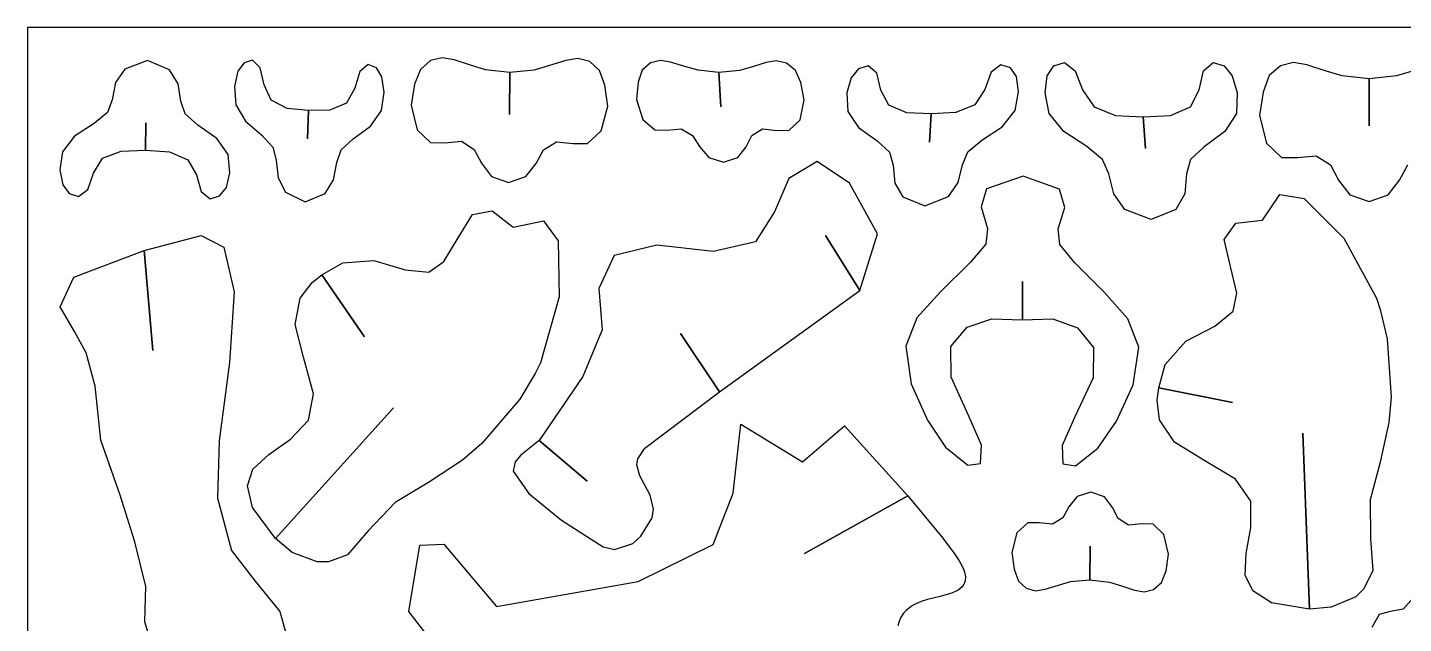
# Model space of a CAD drawing. Extents: x 0 to 96, y 0 to 48.
# Drawn here: x 0 to 41.42, y 30.06 to 48 of the extents above; entities that cross this region are included whole.
import ezdxf

# ---------------------------------------------------------------- set-up
doc = ezdxf.new("R2010")
doc.units = 0
doc.layers.add('1', color=7, linetype='CONTINUOUS')

msp = doc.modelspace()

# ---------------------------------------------------------------- linework, layer by layer
at = {"layer": '1', "color": 1, "linetype": 'CONTINUOUS'}
for p, q in [((96, 48), (0, 48)), ((0, 48), (0, 0)), ((3.6075, 47.0031), (2.924433, 46.747392)), ((4.27855, 46.72485), (3.6075, 47.0031)), ((6.517783, 46.936083), (6.332767, 46.6814)), ((6.7723, 47.018717), (6.517783, 46.936083)), ((7.005417, 46.789817), (6.7723, 47.018717)), ((10.256017, 46.885233), (10.006067, 46.674933)), ((10.5033, 46.7832), (10.256017, 46.885233)), ((12.12545, 47.006017), (11.824483, 46.7407)), ((12.481983, 47.092067), (12.12545, 47.006017)), ((12.840783, 47.029517), (12.481983, 47.092067)), ((13.333567, 46.866617), (12.840783, 47.029517)), ((13.78815, 46.728225), (13.333567, 46.866617)), ((15.71015, 46.853617), (15.2523, 46.720117)), ((16.207283, 47.010967), (15.71015, 46.853617)), ((16.56755, 47.069633), (16.207283, 47.010967)), ((16.921933, 46.979783), (16.56755, 47.069633)), ((17.216533, 46.711183), (16.921933, 46.979783)), ((18.747483, 46.935083), (18.504383, 46.71745)), ((19.047567, 47.006233), (18.747483, 46.935083)), ((19.357317, 46.9561), (19.047567, 47.006233)), ((19.786833, 46.824333), (19.357317, 46.9561)), ((20.182408, 46.712442), (19.786833, 46.824333)), ((21.817433, 46.820133), (21.433433, 46.709917)), ((22.233683, 46.950067), (21.817433, 46.820133)), ((22.538333, 46.998867), (22.233683, 46.950067)), ((22.845667, 46.926417), (22.538333, 46.998867)), ((23.11145, 46.707983), (22.845667, 46.926417)), ((25.304633, 46.849917), (25.010383, 46.754967)), ((25.566567, 46.630333), (25.304633, 46.849917)), ((29.3011, 46.875183), (29.008933, 46.652083)), ((29.582517, 46.783867), (29.3011, 46.875183)), ((30.69295, 46.54945), (30.8944, 46.8439)), ((30.8944, 46.8439), (31.208483, 46.94785)), ((31.208483, 46.94785), (31.538533, 46.700317)), ((35.394467, 46.6991), (35.6851, 46.946417)), ((35.6851, 46.946417), (36.015817, 46.842167)), ((36.015817, 46.842167), (36.2642, 46.54765)), ((37.7095, 46.848433), (37.37625, 46.551183)), ((38.106833, 46.945583), (37.7095, 46.848433)), ((38.508267, 46.877133), (38.106833, 46.945583)), ((39.0607, 46.697217), (38.508267, 46.877133)), ((2.924433, 46.747392), (2.648183, 46.341417)), ((4.536667, 46.30995), (4.27855, 46.72485)), ((6.332767, 46.6814), (6.232033, 46.229133)), ((7.120717, 46.27535), (7.005417, 46.789817)), ((10.006067, 46.674933), (9.85165, 46.170767)), ((10.6683, 46.515167), (10.5033, 46.7832)), ((10.734117, 46.056567), (10.6683, 46.515167)), ((11.824483, 46.7407), (11.6525, 46.295133)), ((14.5198, 46.65), (13.78815, 46.728225)), ((14.5198, 46.65), (14.5044, 45.379)), ((14.5044, 45.379), (14.5198, 46.65)), ((15.2523, 46.720117), (14.5198, 46.65)), ((17.377683, 46.263767), (17.216533, 46.711183)), ((18.504383, 46.71745), (18.380833, 46.353033)), ((20.8112, 46.6507), (20.182408, 46.712442)), ((21.433433, 46.709917), (20.8112, 46.6507)), ((20.8112, 46.6507), (20.8648, 45.6126)), ((20.8648, 45.6126), (20.8112, 46.6507)), ((23.272633, 46.34295), (23.11145, 46.707983)), ((24.791517, 46.490217), (24.664633, 46.0305)), ((25.010383, 46.754967), (24.791517, 46.490217)), ((25.686067, 46.117917), (25.566567, 46.630333)), ((29.008933, 46.652083), (28.819017, 46.13765)), ((29.76525, 46.521683), (29.582517, 46.783867)), ((29.829433, 46.063133), (29.76525, 46.521683)), ((30.626833, 46.036267), (30.69295, 46.54945)), ((31.538533, 46.700317), (31.757617, 46.126317)), ((35.267017, 46.125233), (35.394467, 46.6991)), ((36.2642, 46.54765), (36.412183, 46.034433)), ((37.37625, 46.551183), (37.189017, 46.053417)), ((39.570058, 46.544492), (39.0607, 46.697217)), ((40.388, 46.4601), (39.570058, 46.544492)), ((40.388, 46.4601), (40.3847, 45.042)), ((40.3847, 45.042), (40.388, 46.4601)), ((41.205708, 46.541142), (40.388, 46.4601)), ((41.71555, 46.691717), (41.205708, 46.541142)), ((2.648183, 46.341417), (2.54585, 45.820067)), ((4.615617, 45.785533), (4.536667, 46.30995)), ((6.232033, 46.229133), (6.267667, 45.673867)), ((7.338417, 45.81025), (7.120717, 46.27535)), ((9.85165, 46.170767), (9.599033, 45.72365)), ((10.656167, 45.5057), (10.734117, 46.056567)), ((11.6525, 46.295133), (11.551383, 45.665167)), ((17.463783, 45.6325), (17.377683, 46.263767)), ((18.380833, 46.353033), (18.327517, 45.838367)), ((23.379267, 45.8277), (23.272633, 46.34295)), ((24.664633, 46.0305), (24.6916, 45.473417)), ((25.924317, 45.65985), (25.686067, 46.117917)), ((28.819017, 46.13765), (28.51775, 45.676167)), ((29.726167, 45.505217), (29.829433, 46.063133)), ((30.749533, 45.4131), (30.626833, 46.036267)), ((31.757617, 46.126317), (32.100817, 45.61235)), ((35.00585, 45.611467), (35.267017, 46.125233)), ((36.412183, 46.034433), (36.389, 45.4112)), ((37.189017, 46.053417), (37.082933, 45.35015)), ((2.54585, 45.820067), (2.4038, 45.441683)), ((4.740717, 45.40275), (4.615617, 45.785533)), ((6.267667, 45.673867), (6.558817, 45.178333)), ((7.817075, 45.563425), (7.338417, 45.81025)), ((8.4584, 45.4993), (7.817075, 45.563425)), ((9.599033, 45.72365), (9.102875, 45.514108)), ((11.551383, 45.665167), (11.727617, 44.9232)), ((17.270033, 44.89275), (17.463783, 45.6325)), ((18.327517, 45.838367), (18.516917, 45.23295)), ((23.25235, 45.223067), (23.379267, 45.8277)), ((26.467783, 45.433225), (25.924317, 45.65985)), ((28.51775, 45.676167), (27.942958, 45.442467)), ((32.100817, 45.61235), (32.747642, 45.354942)), ((34.400017, 45.354392), (35.00585, 45.611467)), ((2.4038, 45.441683), (2.006967, 45.112383)), ((5.1226, 45.060367), (4.740717, 45.40275)), ((6.558817, 45.178333), (7.055817, 44.756433)), ((8.4584, 45.4993), (8.4261, 44.6541)), ((8.4261, 44.6541), (8.4584, 45.4993)), ((9.102875, 45.514108), (8.4584, 45.4993)), ((10.327917, 45.034033), (10.656167, 45.5057)), ((18.516917, 45.23295), (18.8797, 44.916433)), ((22.922067, 44.908033), (23.25235, 45.223067)), ((24.6916, 45.473417), (25.0135, 44.9882)), ((27.2025, 45.3982), (26.467783, 45.433225)), ((27.2025, 45.3982), (27.1443, 44.5461)), ((27.1443, 44.5461), (27.2025, 45.3982)), ((27.942958, 45.442467), (27.2025, 45.3982)), ((29.337533, 45.015417), (29.726167, 45.505217)), ((31.191, 44.868017), (30.749533, 45.4131)), ((32.747642, 45.354942), (33.5774, 45.3103)), ((33.5774, 45.3103), (34.400017, 45.354392)), ((33.5774, 45.3103), (33.6535, 44.3579)), ((33.6535, 44.3579), (33.5774, 45.3103)), ((36.389, 45.4112), (36.0345, 44.866433)), ((37.082933, 45.35015), (37.287917, 44.523017)), ((2.006967, 45.112383), (1.4163, 44.726617)), ((3.5475, 44.3043), (3.5658, 45.1353)), ((3.5658, 45.1353), (3.5475, 44.3043)), ((5.69575, 44.6552), (5.1226, 45.060367)), ((7.055817, 44.756433), (7.3857, 44.401733)), ((9.8, 44.651367), (10.327917, 45.034033)), ((11.727617, 44.9232), (12.128533, 44.534467)), ((16.859683, 44.508383), (17.270033, 44.89275)), ((18.8797, 44.916433), (19.2505, 44.910867)), ((19.2505, 44.910867), (19.678917, 44.95415)), ((19.678917, 44.95415), (20.0181, 44.754083)), ((20.0181, 44.754083), (20.224767, 44.415233)), ((21.628583, 44.41215), (21.800383, 44.750317)), ((21.800383, 44.750317), (22.119083, 44.949083)), ((22.119083, 44.949083), (22.551683, 44.903867)), ((22.551683, 44.903867), (22.922067, 44.908033)), ((25.0135, 44.9882), (25.573667, 44.586433)), ((28.721717, 44.60625), (29.337533, 45.015417)), ((31.8858, 44.414583), (31.191, 44.868017)), ((36.0345, 44.866433), (35.412083, 44.41345)), ((1.4163, 44.726617), (1.0541, 44.257017)), ((6.03685, 44.173867), (5.69575, 44.6552)), ((7.3857, 44.401733), (7.488533, 44.010183)), ((9.311483, 43.9404), (9.443967, 44.322883)), ((9.443967, 44.322883), (9.8, 44.651367)), ((12.128533, 44.534467), (12.562117, 44.526267)), ((12.562117, 44.526267), (13.0668, 44.577617)), ((13.0668, 44.577617), (13.4488, 44.33125)), ((13.4488, 44.33125), (13.66535, 43.915483)), ((15.30815, 43.9063), (15.53475, 44.3196)), ((15.53475, 44.3196), (15.922733, 44.561733)), ((15.922733, 44.561733), (16.425633, 44.504867)), ((16.425633, 44.504867), (16.859683, 44.508383)), ((20.224767, 44.415233), (20.503358, 44.090642)), ((21.383575, 44.088875), (21.628583, 44.41215)), ((25.573667, 44.586433), (25.943633, 44.244567)), ((28.30475, 44.259433), (28.721717, 44.60625)), ((32.357217, 44.029567), (31.8858, 44.414583)), ((35.412083, 44.41345), (35.002133, 44.028717)), ((37.287917, 44.523017), (37.739967, 44.09085)), ((1.0541, 44.257017), (0.977533, 43.714283)), ((1.98125, 43.6186), (2.258267, 44.06255)), ((2.258267, 44.06255), (2.816575, 44.277783)), ((2.816575, 44.277783), (3.5475, 44.3043)), ((3.5475, 44.3043), (4.276583, 44.253483)), ((4.276583, 44.253483), (4.824983, 44.019767)), ((4.824983, 44.019767), (5.08195, 43.56685)), ((6.089233, 43.629033), (6.03685, 44.173867)), ((7.488533, 44.010183), (7.5479, 43.475283)), ((9.211267, 43.4116), (9.311483, 43.9404)), ((13.66535, 43.915483), (13.966983, 43.51715)), ((14.99705, 43.511425), (15.30815, 43.9063)), ((20.503358, 44.090642), (20.9507, 43.9474)), ((20.9507, 43.9474), (21.383575, 44.088875)), ((23.765333, 43.968517), (22.911583, 43.45115)), ((24.745933, 43.316067), (23.765333, 43.968517)), ((25.943633, 44.244567), (26.051817, 43.855133)), ((28.143067, 43.868383), (28.30475, 44.259433)), ((32.543267, 43.593367), (32.357217, 44.029567)), ((35.002133, 44.028717), (34.88575, 43.592583)), ((37.739967, 44.09085), (38.224367, 44.083317)), ((38.224367, 44.083317), (38.7875, 44.142483)), ((38.7875, 44.142483), (39.217083, 43.86905)), ((0.977533, 43.714283), (1.062217, 43.264883)), ((1.816967, 43.1204), (1.98125, 43.6186)), ((5.08195, 43.56685), (5.2239, 43.063517)), ((5.98465, 43.182817), (6.089233, 43.629033)), ((13.966983, 43.51715), (14.4799, 43.34)), ((14.4799, 43.34), (14.99705, 43.511425)), ((26.051817, 43.855133), (26.106717, 43.319567)), ((28.014817, 43.3317), (28.143067, 43.868383)), ((29.9664, 43.5265), (28.865017, 43.142383)), ((31.063867, 43.131592), (29.9664, 43.5265)), ((32.693733, 42.99405), (32.543267, 43.593367)), ((34.88575, 43.592583), (34.831033, 42.99335)), ((39.217083, 43.86905), (39.46355, 43.406233)), ((41.298833, 43.4022), (41.54725, 43.864233)), ((1.062217, 43.264883), (1.255167, 43.004683)), ((1.537967, 42.909117), (1.816967, 43.1204)), ((5.780167, 42.92925), (5.98465, 43.182817)), ((7.5479, 43.475283), (7.767383, 43.048842)), ((8.959992, 43.003142), (9.211267, 43.4116)), ((22.911583, 43.45115), (22.4832, 42.449267)), ((25.579858, 41.789017), (24.745933, 43.316067)), ((26.106717, 43.319567), (26.347942, 42.900483)), ((27.716167, 42.909167), (28.014817, 43.3317)), ((28.865017, 43.142383), (28.7042, 42.599683)), ((31.219333, 42.587333), (31.063867, 43.131592)), ((39.46355, 43.406233), (39.804933, 42.963067)), ((40.955783, 42.960567), (41.298833, 43.4022)), ((1.255167, 43.004683), (1.537967, 42.909117)), ((5.2239, 43.063517), (5.493333, 42.843167)), ((5.493333, 42.843167), (5.780167, 42.92925)), ((7.767383, 43.048842), (8.3532, 42.7544)), ((8.3532, 42.7544), (8.959992, 43.003142)), ((26.347942, 42.900483), (27.0132, 42.6311)), ((27.0132, 42.6311), (27.716167, 42.909167)), ((33.033625, 42.5236), (32.693733, 42.99405)), ((34.831033, 42.99335), (34.566125, 42.523083)), ((37.170617, 42.199317), (37.691817, 42.977483)), ((37.691817, 42.977483), (38.423975, 42.853534)), ((38.423975, 42.853534), (39.62389, 41.662764)), ((39.804933, 42.963067), (40.3797, 42.7673)), ((40.3797, 42.7673), (40.955783, 42.960567)), ((12.959283, 41.6699), (13.392717, 42.376217)), ((13.392717, 42.376217), (13.984417, 42.479767)), ((13.984417, 42.479767), (14.61915, 41.990667)), ((22.4832, 42.449267), (21.907067, 41.54665)), ((28.7042, 42.599683), (28.891117, 41.954633)), ((31.026067, 41.94415), (31.219333, 42.587333)), ((33.8244, 42.2173), (33.033625, 42.5236)), ((34.566125, 42.523083), (33.8244, 42.2173)), ((14.61915, 41.990667), (15.535517, 42.183983)), ((15.535517, 42.183983), (15.973234, 41.584051)), ((28.891117, 41.954633), (28.843883, 41.48095)), ((31.0687, 41.4701), (31.026067, 41.94415)), ((36.023333, 41.61925), (36.3747, 42.106467)), ((36.3747, 42.106467), (37.170617, 42.199317)), ((3.5069, 41.2903), (5.226267, 41.744292)), ((5.226267, 41.744292), (5.9131, 41.393033)), ((12.533483, 40.959583), (12.959283, 41.6699)), ((15.973234, 41.584051), (16.001107, 39.893809)), ((18.946233, 41.448233), (17.659283, 41.137867)), ((20.650667, 41.2579), (18.946233, 41.448233)), ((21.907067, 41.54665), (20.650667, 41.2579)), ((25.05, 40.0871), (24.0233, 41.7422)), ((24.0233, 41.7422), (25.05, 40.0871)), ((25.05, 40.0871), (25.579858, 41.789017)), ((28.843883, 41.48095), (28.382467, 40.936433)), ((31.524733, 40.921017), (31.0687, 41.4701)), ((36.206083, 40.8109), (36.023333, 41.61925)), ((39.62389, 41.662764), (40.606, 39.852)), ((1.395342, 40.485092), (3.5069, 41.2903)), ((3.5069, 41.2903), (3.77, 38.2749)), ((3.77, 38.2749), (3.5069, 41.2903)), ((5.9131, 41.393033), (6.2151, 40.039567)), ((17.659283, 41.137867), (17.1928, 40.145233)), ((8.8617, 40.5555), (9.491343, 40.918525)), ((9.491343, 40.918525), (10.426118, 40.988989)), ((10.426118, 40.988989), (11.36635, 40.706217)), ((11.36635, 40.706217), (12.076817, 40.640333)), ((12.076817, 40.640333), (12.533483, 40.959583)), ((28.382467, 40.936433), (27.4931, 40.058533)), ((32.405433, 40.0344), (31.524733, 40.921017)), ((36.397033, 40.005083), (36.206083, 40.8109)), ((0.98375, 39.5942), (1.395342, 40.485092)), ((8.208632, 39.849213), (8.570045, 40.32866)), ((8.570045, 40.32866), (8.8617, 40.5555)), ((8.8617, 40.5555), (10.1431, 38.6927)), ((10.1431, 38.6927), (8.8617, 40.5555)), ((29.9451, 39.205), (29.9508, 40.3503)), ((29.9508, 40.3503), (29.9451, 39.205)), ((6.2151, 40.039567), (6.078767, 37.92085)), ((8.06065, 39.056083), (8.208632, 39.849213)), ((16.001107, 39.893809), (15.4402, 37.9117)), ((17.1928, 40.145233), (17.299383, 38.895767)), ((20.8237, 37.0342), (25.05, 40.0871)), ((27.4931, 40.058533), (26.772917, 39.2576)), ((33.11775, 39.226533), (32.405433, 40.0344)), ((36.292883, 39.457717), (36.397033, 40.005083)), ((40.606, 39.852), (40.718415, 39.512826)), ((1.412367, 38.85175), (0.98375, 39.5942)), ((35.738217, 39.008967), (36.292883, 39.457717)), ((40.718415, 39.512826), (40.924039, 38.633024)), ((8.305883, 38.078017), (8.06065, 39.056083)), ((26.772917, 39.2576), (26.43525, 38.409083)), ((27.795283, 38.393717), (28.28205, 38.978933)), ((28.28205, 38.978933), (29.024142, 39.236383)), ((29.024142, 39.236383), (29.9451, 39.205)), ((29.9451, 39.205), (30.866483, 39.227333)), ((30.866483, 39.227333), (31.606017, 38.962617)), ((31.606017, 38.962617), (32.087067, 38.37275)), ((33.447133, 38.374733), (33.11775, 39.226533)), ((34.867546, 38.555123), (35.738217, 39.008967)), ((1.767933, 38.2121), (1.412367, 38.85175)), ((17.299383, 38.895767), (16.712158, 37.492858)), ((20.8237, 37.0342), (19.6516, 38.794)), ((19.6516, 38.794), (20.8237, 37.0342)), ((34.247487, 37.852028), (34.867546, 38.555123)), ((40.924039, 38.633024), (41.045225, 36.876948)), ((2.04075, 37.207033), (1.767933, 38.2121)), ((26.43525, 38.409083), (26.595533, 37.2762)), ((27.799933, 37.479133), (27.795283, 38.393717)), ((32.087067, 38.37275), (32.073517, 37.458183)), ((33.2758, 37.2435), (33.447133, 38.374733)), ((6.078767, 37.92085), (5.771917, 35.556583)), ((8.6047, 36.976183), (8.305883, 38.078017)), ((15.4402, 37.9117), (15.283886, 37.590381)), ((34.05, 37.1526), (34.247487, 37.852028)), ((15.283886, 37.590381), (14.816926, 36.816886)), ((16.712158, 37.492858), (15.3964, 35.566)), ((26.595533, 37.2762), (27.086917, 36.182383)), ((28.335083, 36.300467), (27.799933, 37.479133)), ((32.073517, 37.458183), (31.52685, 36.284783)), ((2.2112, 35.5795), (2.04075, 37.207033)), ((8.46195, 36.182467), (8.6047, 36.976183)), ((18.5848, 35.337), (20.8237, 37.0342)), ((32.77375, 36.15455), (33.2758, 37.2435)), ((33.999673, 36.786525), (34.05, 37.1526)), ((34.05, 37.1526), (36.268, 36.7134)), ((36.268, 36.7134), (34.05, 37.1526)), ((41.045225, 36.876948), (40.975988, 36.110249)), ((7.4612, 32.6154), (11.019, 36.5525)), ((11.019, 36.5525), (7.4612, 32.6154)), ((14.816926, 36.816886), (13.677818, 35.474893)), ((34.075588, 36.190945), (33.999673, 36.786525)), ((7.916483, 35.609817), (8.46195, 36.182467)), ((21.23715, 33.9795), (21.46555, 36.062617)), ((21.46555, 36.062617), (23.323595, 34.923506)), ((27.086917, 36.182383), (27.63485, 35.36425)), ((28.715333, 35.428333), (28.335083, 36.300467)), ((31.52685, 36.284783), (31.138033, 35.416467)), ((32.217817, 35.34185), (32.77375, 36.15455)), ((34.523283, 35.519717), (34.075588, 36.190945)), ((40.975988, 36.110249), (40.713267, 34.912533)), ((23.323595, 34.923506), (24.589413, 36.01269)), ((24.589413, 36.01269), (26.5017, 33.9069)), ((38.5902, 30.4898), (38.3892, 35.7923)), ((38.3892, 35.7923), (38.5902, 30.4898)), ((2.79085, 33.923333), (2.2112, 35.5795)), ((5.771917, 35.556583), (5.713417, 33.831983)), ((7.2642, 35.144717), (7.916483, 35.609817)), ((13.677818, 35.474893), (13.09302, 34.97427)), ((15.3964, 35.566), (14.850016, 35.127879)), ((15.3964, 35.566), (16.8417, 34.3497)), ((16.8417, 34.3497), (15.3964, 35.566)), ((18.367366, 35.020814), (18.5848, 35.337)), ((27.63485, 35.36425), (28.300117, 34.826317)), ((28.689283, 34.875133), (28.715333, 35.428333)), ((31.138033, 35.416467), (31.158667, 34.863033)), ((31.547333, 34.8105), (32.217817, 35.34185)), ((35.3816, 34.990633), (34.523283, 35.519717)), ((6.785867, 34.707267), (7.2642, 35.144717)), ((13.09302, 34.97427), (12.0688, 34.300133)), ((14.675136, 34.930588), (14.617742, 34.644133)), ((14.850016, 35.127879), (14.675136, 34.930588)), ((18.338329, 34.832836), (18.367366, 35.020814)), ((18.432992, 34.507875), (18.338329, 34.832836)), ((28.300117, 34.826317), (28.689283, 34.875133)), ((31.158667, 34.863033), (31.547333, 34.8105)), ((36.364667, 34.410367), (35.3816, 34.990633)), ((40.713267, 34.912533), (40.4152, 33.784267)), ((6.622382, 34.205021), (6.785867, 34.707267)), ((14.617742, 34.644133), (15.09275, 33.97305)), ((18.7463, 33.928017), (18.432992, 34.507875)), ((36.816567, 33.7424), (36.364667, 34.410367)), ((6.769895, 33.555843), (6.622382, 34.205021)), ((12.0688, 34.300133), (11.067817, 33.700367)), ((15.09275, 33.97305), (16.070267, 33.1704)), ((20.6333, 32.440967), (21.23715, 33.9795)), ((32.0062, 34.0171), (31.593392, 33.882267)), ((32.4161, 33.873667), (32.0062, 34.0171)), ((3.234176, 32.524165), (2.79085, 33.923333)), ((5.713417, 33.831983), (6.142083, 32.255833)), ((7.4612, 32.6154), (6.769895, 33.555843)), ((11.067817, 33.700367), (10.254733, 32.850267)), ((18.843744, 33.498517), (18.7463, 33.928017)), ((26.5017, 33.9069), (23.3895, 32.1641)), ((23.3895, 32.1641), (26.5017, 33.9069)), ((26.5017, 33.9069), (27.546836, 32.631542)), ((31.345317, 33.568283), (31.164983, 33.239267)), ((31.593392, 33.882267), (31.345317, 33.568283)), ((32.657517, 33.554617), (32.4161, 33.873667)), ((32.830867, 33.22195), (32.657517, 33.554617)), ((36.825833, 32.951633), (36.816567, 33.7424)), ((40.4152, 33.784267), (40.42645, 32.608017)), ((16.070267, 33.1704), (17.322367, 32.369533)), ((18.464425, 32.69331), (18.798, 33.244567)), ((18.798, 33.244567), (18.843744, 33.498517)), ((31.164983, 33.239267), (30.85545, 33.047517)), ((33.13635, 33.0237), (32.830867, 33.22195)), ((10.254733, 32.850267), (9.634697, 32.124097)), ((29.7799, 32.78865), (29.625983, 32.198867)), ((30.107017, 33.093883), (29.7799, 32.78865)), ((30.453517, 33.094933), (30.107017, 33.093883)), ((30.85545, 33.047517), (30.453517, 33.094933)), ((33.539217, 33.062683), (33.13635, 33.0237)), ((33.8856, 33.054417), (33.539217, 33.062683)), ((34.206267, 32.74245), (33.8856, 33.054417)), ((34.347883, 32.149567), (34.206267, 32.74245)), ((36.6835, 32.16325), (36.825833, 32.951633)), ((3.560562, 31.170739), (3.234176, 32.524165)), ((7.970666, 32.202029), (7.4612, 32.6154)), ((11.482317, 30.421333), (11.811333, 32.418233)), ((11.811333, 32.418233), (12.527517, 32.450017)), ((12.527517, 32.450017), (14.118467, 30.5756)), ((17.322367, 32.369533), (17.666115, 32.288225)), ((17.666115, 32.288225), (18.222783, 32.4684)), ((18.222783, 32.4684), (18.464425, 32.69331)), ((18.384267, 31.329017), (20.6333, 32.440967)), ((27.546836, 32.631542), (27.902342, 32.154542)), ((31.9786, 31.3751), (31.9892, 32.3897)), ((31.9892, 32.3897), (31.9786, 31.3751)), ((40.42645, 32.608017), (40.489473, 31.655281)), ((6.142083, 32.255833), (6.853233, 31.336367)), ((8.720376, 31.913117), (7.970666, 32.202029)), ((9.060843, 31.914269), (8.720376, 31.913117)), ((9.634697, 32.124097), (9.060843, 31.914269)), ((27.902342, 32.154542), (28.038304, 31.946757)), ((28.038304, 31.946757), (28.140624, 31.76183)), ((29.625983, 32.198867), (29.695467, 31.694683)), ((34.2679, 31.646917), (34.347883, 32.149567)), ((36.64645, 31.516033), (36.6835, 32.16325)), ((28.140624, 31.76183), (28.177814, 31.678498)), ((28.177814, 31.678498), (28.205148, 31.601445)), ((28.205148, 31.601445), (28.231875, 31.464852)), ((29.695467, 31.694683), (29.824717, 31.336917)), ((34.1312, 31.291933), (34.2679, 31.646917)), ((36.88, 31.042292), (36.64645, 31.516033)), ((40.489473, 31.655281), (40.225083, 31.104415)), ((3.5401, 30.4968), (3.560562, 31.170739)), ((6.853233, 31.336367), (7.593583, 30.422617)), ((14.118467, 30.5756), (18.384267, 31.329017)), ((28.0095, 31.069098), (27.930497, 31.025798)), ((28.127517, 31.165617), (28.0095, 31.069098)), ((28.18308, 31.240188), (28.127517, 31.165617)), ((28.203793, 31.281383), (28.18308, 31.240188)), ((28.224957, 31.348872), (28.203793, 31.281383)), ((28.231875, 31.464852), (28.224957, 31.348872)), ((29.824717, 31.336917), (30.0604, 31.121433)), ((30.0604, 31.121433), (30.34355, 31.0482)), ((30.34355, 31.0482), (30.631183, 31.09355)), ((30.631183, 31.09355), (31.027883, 31.21725)), ((31.027883, 31.21725), (31.393292, 31.322)), ((31.393292, 31.322), (31.9786, 31.3751)), ((31.9786, 31.3751), (32.562633, 31.309717)), ((32.562633, 31.309717), (32.925767, 31.19745)), ((32.925767, 31.19745), (33.319817, 31.065483)), ((33.319817, 31.065483), (33.6064, 31.0141)), ((33.6064, 31.0141), (33.891083, 31.0814)), ((33.891083, 31.0814), (34.1312, 31.291933)), ((40.225083, 31.104415), (39.982099, 30.865883)), ((26.894835, 30.718475), (26.701228, 30.632462)), ((27.093711, 30.783106), (26.894835, 30.718475)), ((27.465578, 30.87514), (27.093711, 30.783106)), ((27.77999, 30.964561), (27.465578, 30.87514)), ((27.930497, 31.025798), (27.77999, 30.964561)), ((37.438784, 30.68045), (36.88, 31.042292)), ((38.5902, 30.4898), (37.438784, 30.68045)), ((39.982099, 30.865883), (39.24356, 30.549368)), ((41.649017, 30.765533), (41.409017, 30.495333)), ((3.53609, 30.10852), (3.5401, 30.4968)), ((7.593583, 30.422617), (7.895583, 29.3376)), ((12.434633, 29.191417), (11.482317, 30.421333)), ((26.371506, 30.369372), (26.281058, 30.230735)), ((26.443493, 30.448631), (26.371506, 30.369372)), ((26.609657, 30.579335), (26.443493, 30.448631)), ((26.701228, 30.632462), (26.609657, 30.579335)), ((39.24356, 30.549368), (38.5902, 30.4898)), ((40.684317, 30.326967), (40.459817, 29.9439)), ((41.013467, 30.4265), (40.684317, 30.326967)), ((41.409017, 30.495333), (41.013467, 30.4265)), ((3.872144, 29.000594), (3.53609, 30.10852)), ((26.22271, 30.092235), (26.193079, 29.989607)), ((26.281058, 30.230735), (26.22271, 30.092235))]:
    msp.add_line(p, q, dxfattribs=at)

doc.saveas('drawing.dxf')
